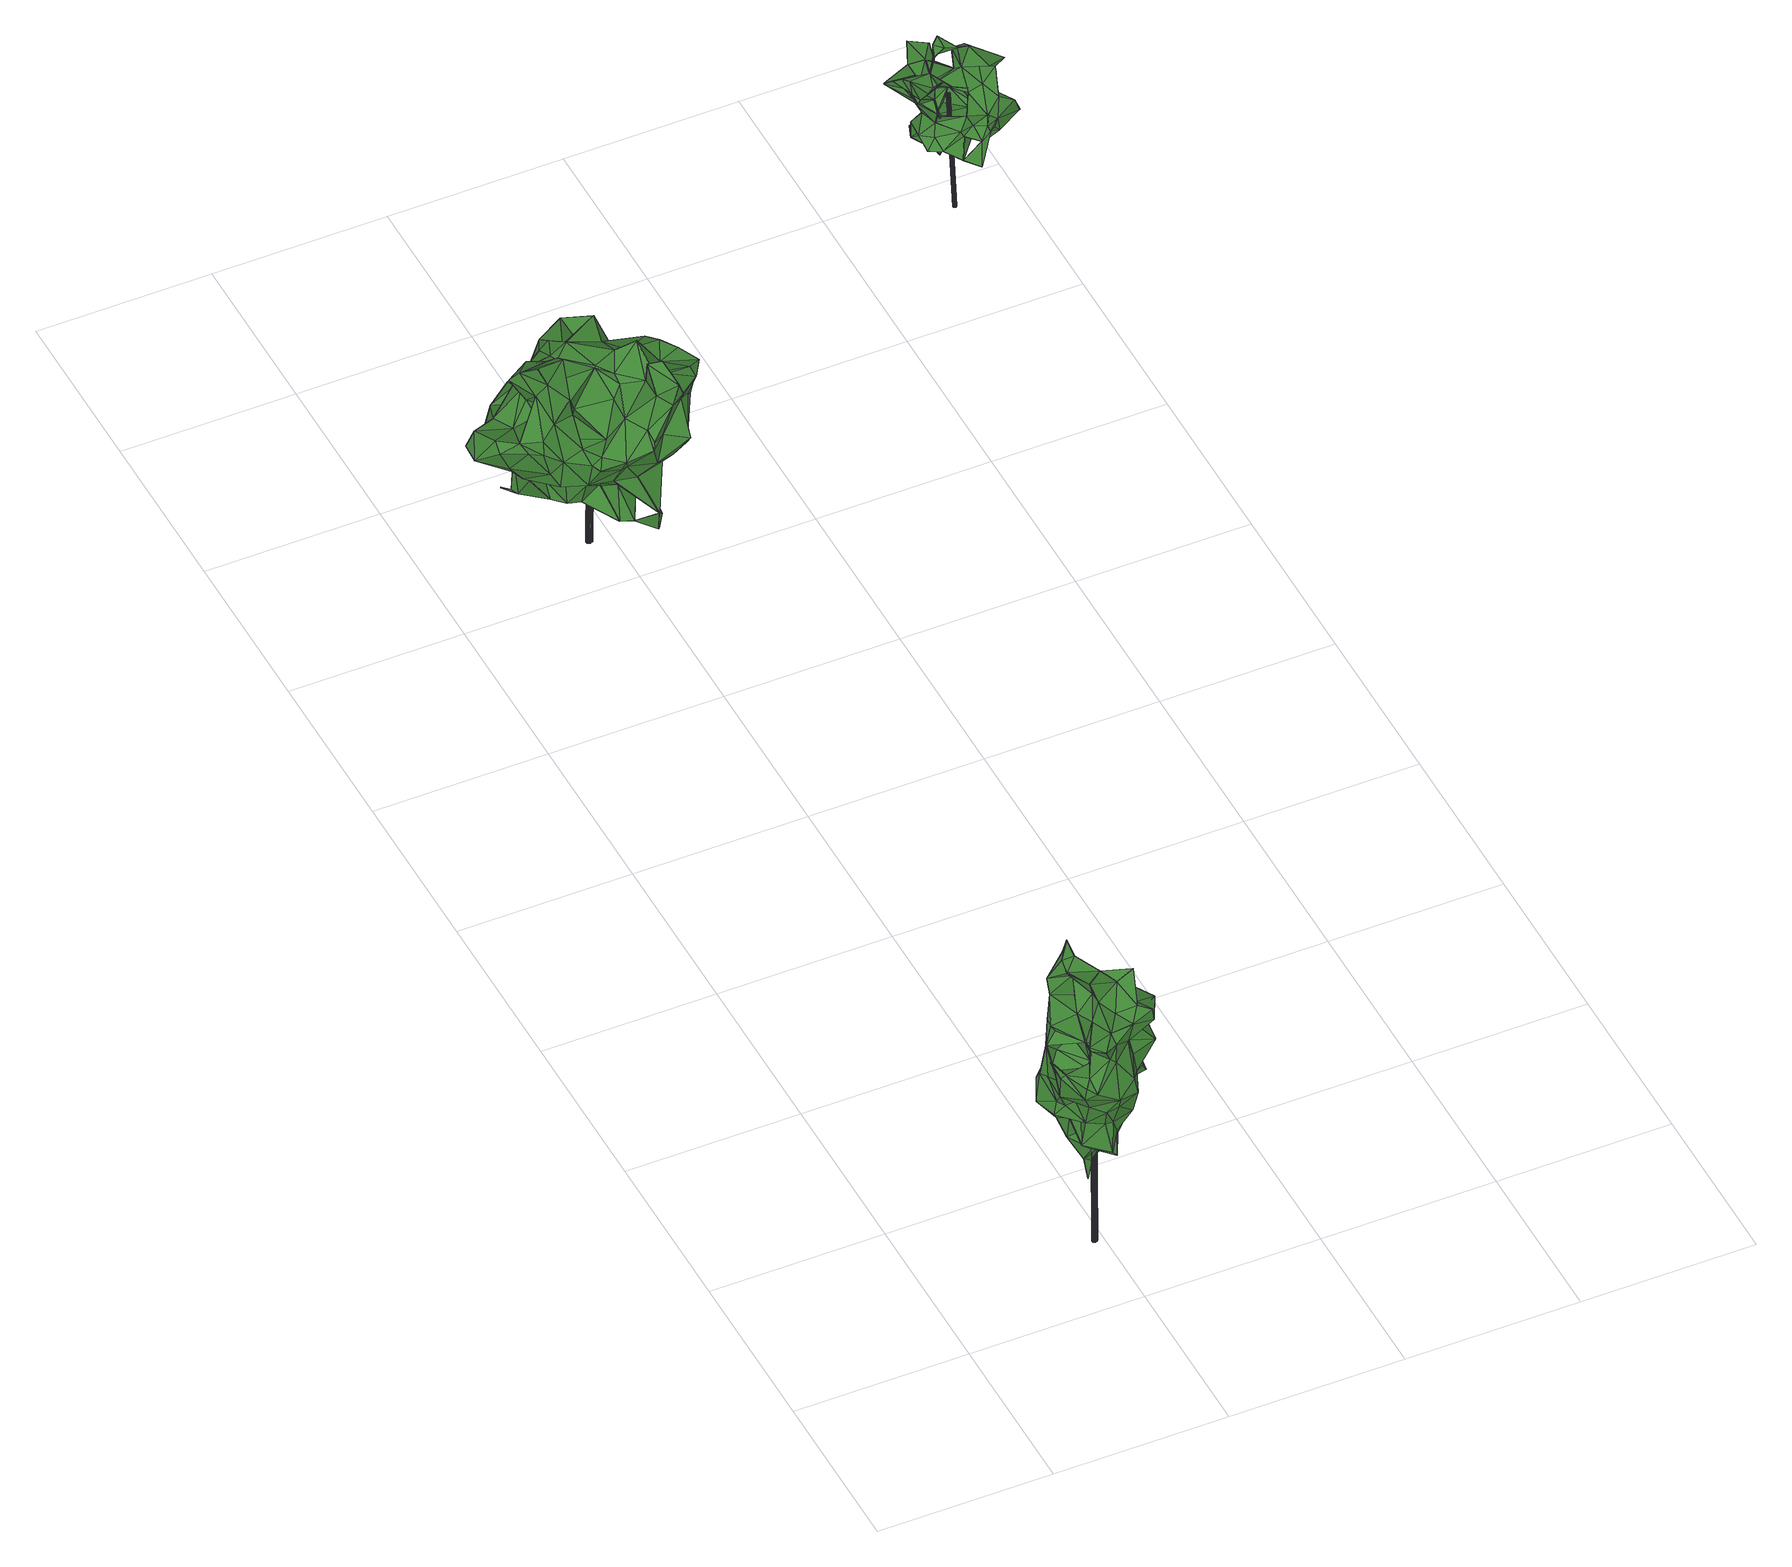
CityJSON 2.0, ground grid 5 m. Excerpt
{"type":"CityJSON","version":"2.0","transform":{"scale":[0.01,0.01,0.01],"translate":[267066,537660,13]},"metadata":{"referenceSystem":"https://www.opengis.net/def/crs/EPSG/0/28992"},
"CityObjects":{
"tree1":{"type":"SolitaryVegetationObject","attributes":{"gtid":445,"crown_width_m":3.25,"crown_median_z":19.69,"crown_r50_m":0.261,"crown_porosity":0.927,"trunk_H_m":6.62,"trunk_DBH_m":0.137,"trunk_radius_m":0.0686,"trunk_base_height_m":13.07,"original_gtid":"447"},"geometry":[{"type":"Solid","lod":"3","boundaries":[[[[0,1,2]],[[3,4,5]],[[6,5,4]],[[7,8,9]],[[10,11,12]],[[13,14,15]],[[16,17,18]],[[16,18,19]],[[20,21,22]],[[23,24,25]],[[26,27,28]],[[29,30,31]],[[32,33,34]],[[35,36,37]],[[27,38,5]],[[13,35,37]],[[39,40,17]],[[41,42,18]],[[43,44,45]],[[25,46,47]],[[48,49,12]],[[50,51,52]],[[50,52,53]],[[54,55,56]],[[57,24,23]],[[58,59,60]],[[61,62,63]],[[61,63,64]],[[65,66,67]],[[68,69,56]],[[70,65,71]],[[57,72,73]],[[71,74,70]],[[75,76,77]],[[25,78,3]],[[47,78,25]],[[79,80,81]],[[79,82,80]],[[83,24,73]],[[84,85,86]],[[87,21,20]],[[20,22,41]],[[88,89,17]],[[88,17,16]],[[45,64,63]],[[90,91,7]],[[0,92,93]],[[94,95,96]],[[97,98,99]],[[97,99,75]],[[100,101,102]],[[81,103,104]],[[7,105,90]],[[106,107,108]],[[109,82,110]],[[8,7,91]],[[111,6,112]],[[62,41,30]],[[62,30,29]],[[16,113,88]],[[114,113,16]],[[115,116,94]],[[39,117,31]],[[17,117,39]],[[118,119,3]],[[89,72,120]],[[121,26,122]],[[5,38,3]],[[115,94,123]],[[123,94,124]],[[66,2,125]],[[115,112,126]],[[115,126,116]],[[110,58,127]],[[71,128,74]],[[74,128,129]],[[114,83,113]],[[88,72,89]],[[22,21,130]],[[97,60,59]],[[97,59,131]],[[2,57,0]],[[60,110,127]],[[29,12,43]],[[81,132,133]],[[58,60,127]],[[108,107,105]],[[134,105,107]],[[98,135,84]],[[76,109,77]],[[4,78,136]],[[130,137,42]],[[130,42,22]],[[22,42,41]],[[138,139,140]],[[138,55,139]],[[138,141,55]],[[120,142,89]],[[25,3,119]],[[25,119,23]],[[25,24,83]],[[6,111,5]],[[111,102,5]],[[18,53,19]],[[24,57,73]],[[137,130,52]],[[23,92,57]],[[39,31,30]],[[35,13,15]],[[45,95,143]],[[82,79,144]],[[125,2,145]],[[111,146,135]],[[77,147,60]],[[109,147,77]],[[148,76,149]],[[150,122,131]],[[111,135,102]],[[39,30,41]],[[123,149,151]],[[35,15,105]],[[9,35,105]],[[108,105,15]],[[73,113,83]],[[69,68,152]],[[69,152,136]],[[153,154,104]],[[134,104,154]],[[134,154,153]],[[110,59,58]],[[155,102,28]],[[155,28,27]],[[84,135,146]],[[134,81,104]],[[145,1,156]],[[1,145,2]],[[89,117,17]],[[110,157,59]],[[7,9,105]],[[138,140,158]],[[138,158,159]],[[49,124,96]],[[49,96,44]],[[109,148,132]],[[48,133,160]],[[12,11,48]],[[111,115,146]],[[111,112,115]],[[148,149,160]],[[161,162,64]],[[47,136,78]],[[66,120,2]],[[76,148,109]],[[51,137,52]],[[57,92,0]],[[2,120,57]],[[72,57,120]],[[103,163,164]],[[126,6,152]],[[126,152,68]],[[165,166,71]],[[165,71,65]],[[59,157,131]],[[10,167,66]],[[31,167,10]],[[88,113,72]],[[37,38,27]],[[112,6,126]],[[86,85,123]],[[73,72,113]],[[41,18,40]],[[51,42,137]],[[133,103,81]],[[94,96,124]],[[28,101,98]],[[168,126,68]],[[169,32,34]],[[83,46,25]],[[144,157,82]],[[110,82,157]],[[145,153,32]],[[153,145,156]],[[64,143,161]],[[116,95,94]],[[161,143,68]],[[74,164,70]],[[170,107,106]],[[131,171,98]],[[98,26,28]],[[102,155,5]],[[27,5,155]],[[132,172,80]],[[86,123,151]],[[81,80,172]],[[173,26,121]],[[131,144,170]],[[124,149,123]],[[60,147,110]],[[67,66,125]],[[67,125,174]],[[75,151,76]],[[75,86,151]],[[3,38,118]],[[174,175,169]],[[86,75,176]],[[86,176,84]],[[173,27,26]],[[106,131,170]],[[106,150,131]],[[116,126,168]],[[143,116,168]],[[44,95,45]],[[55,83,114]],[[160,133,132]],[[160,132,148]],[[67,174,169]],[[67,169,34]],[[55,54,83]],[[4,3,78]],[[133,163,103]],[[54,56,69]],[[10,29,31]],[[144,79,107]],[[65,34,33]],[[160,149,124]],[[10,12,29]],[[16,19,114]],[[43,12,44]],[[141,56,55]],[[138,56,141]],[[68,138,159]],[[68,159,161]],[[139,177,140]],[[115,123,85]],[[124,49,160]],[[65,48,11]],[[131,157,144]],[[102,101,28]],[[140,177,87]],[[99,176,75]],[[65,164,48]],[[70,164,65]],[[125,175,174]],[[145,175,125]],[[55,114,139]],[[54,47,46]],[[133,164,163]],[[109,80,82]],[[132,80,109]],[[119,36,23]],[[118,36,119]],[[32,178,179]],[[168,68,143]],[[106,108,14]],[[121,106,14]],[[173,121,14]],[[121,150,106]],[[53,18,50]],[[18,42,50]],[[51,50,42]],[[131,98,97]],[[23,36,92]],[[9,92,36]],[[35,9,36]],[[60,97,77]],[[75,77,97]],[[138,68,56]],[[29,43,63]],[[166,128,71]],[[65,11,66]],[[10,66,11]],[[136,54,69]],[[120,66,142]],[[93,8,91]],[[99,84,176]],[[41,61,20]],[[64,20,61]],[[121,122,150]],[[139,114,19]],[[139,19,53]],[[54,46,83]],[[175,145,169]],[[89,31,117]],[[139,53,177]],[[52,177,53]],[[52,130,177]],[[136,47,54]],[[165,179,178]],[[143,95,116]],[[153,156,180]],[[8,93,9]],[[92,9,93]],[[91,180,156]],[[156,181,91]],[[13,182,14]],[[173,14,182]],[[134,107,79]],[[160,49,48]],[[132,81,172]],[[145,32,169]],[[12,49,44]],[[62,29,63]],[[143,64,183]],[[45,183,64]],[[143,183,45]],[[21,177,130]],[[87,177,21]],[[37,182,13]],[[37,173,182]],[[93,91,181]],[[1,181,156]],[[109,110,147]],[[104,103,166]],[[166,103,128]],[[104,166,178]],[[31,89,167]],[[103,129,128]],[[144,107,170]],[[146,115,85]],[[146,85,84]],[[184,134,153]],[[100,102,135]],[[134,180,90]],[[184,180,134]],[[151,149,76]],[[44,96,95]],[[98,171,26]],[[122,26,171]],[[99,98,84]],[[41,62,61]],[[184,153,180]],[[45,63,43]],[[37,27,173]],[[36,118,38]],[[36,38,37]],[[108,15,14]],[[166,165,178]],[[104,178,153]],[[32,153,178]],[[0,181,1]],[[93,181,0]],[[18,17,40]],[[103,164,129]],[[74,129,164]],[[134,90,105]],[[34,65,67]],[[48,164,133]],[[135,98,101]],[[90,180,91]],[[65,33,32]],[[136,152,4]],[[6,4,152]],[[142,167,89]],[[142,66,167]],[[134,79,81]],[[65,32,179]],[[65,179,165]],[[20,64,162]],[[41,40,39]],[[100,135,101]],[[122,171,131]],[[159,162,161]],[[158,162,159]],[[158,140,162]],[[87,162,140]],[[20,162,87]],[[185,186,187]],[[185,187,188]],[[188,187,189]],[[188,189,190]],[[187,186,191]],[[187,191,189]],[[189,191,192]],[[189,192,190]],[[191,186,193]],[[191,193,192]],[[192,193,194]],[[192,194,190]],[[193,186,195]],[[193,195,194]],[[194,195,196]],[[194,196,190]],[[195,186,197]],[[195,197,196]],[[196,197,198]],[[196,198,190]],[[197,186,199]],[[197,199,198]],[[198,199,200]],[[198,200,190]],[[199,186,201]],[[199,201,200]],[[200,201,202]],[[200,202,190]],[[201,186,203]],[[201,203,202]],[[202,203,204]],[[202,204,190]],[[203,186,205]],[[203,205,204]],[[204,205,206]],[[204,206,190]],[[205,186,207]],[[205,207,206]],[[206,207,208]],[[206,208,190]],[[207,186,209]],[[207,209,208]],[[208,209,210]],[[208,210,190]],[[209,186,211]],[[209,211,210]],[[210,211,212]],[[210,212,190]],[[211,186,213]],[[211,213,212]],[[212,213,214]],[[212,214,190]],[[213,186,215]],[[213,215,214]],[[214,215,216]],[[214,216,190]],[[215,186,217]],[[215,217,216]],[[216,217,218]],[[216,218,190]],[[217,186,219]],[[217,219,218]],[[218,219,220]],[[218,220,190]],[[219,186,221]],[[219,221,220]],[[220,221,222]],[[220,222,190]],[[221,186,223]],[[221,223,222]],[[222,223,224]],[[222,224,190]],[[223,186,225]],[[223,225,224]],[[224,225,226]],[[224,226,190]],[[225,186,227]],[[225,227,226]],[[226,227,228]],[[226,228,190]],[[227,186,229]],[[227,229,228]],[[228,229,230]],[[228,230,190]],[[229,186,231]],[[229,231,230]],[[230,231,232]],[[230,232,190]],[[231,186,233]],[[231,233,232]],[[232,233,234]],[[232,234,190]],[[233,186,185]],[[233,185,234]],[[234,185,188]],[[234,188,190]]]]}]},
"tree2":{"type":"SolitaryVegetationObject","attributes":{"gtid":516,"crown_width_m":5.63,"crown_median_z":17.43,"crown_r50_m":0.267,"crown_porosity":0.918,"trunk_H_m":4.04,"trunk_DBH_m":0.178,"trunk_radius_m":0.0889,"trunk_base_height_m":13.39,"original_gtid":"518"},"geometry":[{"type":"Solid","lod":"3","boundaries":[[[[235,236,237]],[[238,239,240]],[[241,242,243]],[[242,244,245]],[[246,247,248]],[[249,250,251]],[[252,253,254]],[[255,256,257]],[[258,255,259]],[[258,260,261]],[[262,256,263]],[[264,265,266]],[[244,242,267]],[[268,269,270]],[[255,261,271]],[[272,273,274]],[[275,274,273]],[[235,276,277]],[[278,279,280]],[[281,282,283]],[[257,259,255]],[[284,243,285]],[[286,287,288]],[[288,287,289]],[[275,290,274]],[[267,242,291]],[[291,242,241]],[[253,292,239]],[[293,294,295]],[[296,297,298]],[[299,298,297]],[[291,280,267]],[[300,301,302]],[[271,303,263]],[[304,282,305]],[[306,294,307]],[[308,309,310]],[[311,312,313]],[[314,315,243]],[[243,315,316]],[[317,318,319]],[[320,317,319]],[[321,322,323]],[[265,321,323]],[[324,281,283]],[[325,326,327]],[[328,283,282]],[[257,246,259]],[[277,236,235]],[[329,264,266]],[[330,331,332]],[[296,333,297]],[[334,333,296]],[[335,336,337]],[[338,339,340]],[[341,319,318]],[[342,289,286]],[[343,344,269]],[[345,346,347]],[[343,314,244]],[[345,348,349]],[[343,315,314]],[[350,330,351]],[[352,353,334]],[[255,258,261]],[[354,355,308]],[[350,355,354]],[[352,339,356]],[[337,357,358]],[[307,327,306]],[[359,327,326]],[[285,243,316]],[[312,328,360]],[[262,263,303]],[[247,361,362]],[[363,334,364]],[[363,364,365]],[[290,366,274]],[[367,331,368]],[[369,370,371]],[[372,373,374]],[[375,317,376]],[[306,327,359]],[[308,355,288]],[[377,378,379]],[[293,380,252]],[[314,243,245]],[[381,344,382]],[[286,289,287]],[[360,313,312]],[[383,240,384]],[[385,336,335]],[[386,336,385]],[[280,291,278]],[[387,235,312]],[[341,317,375]],[[388,277,389]],[[297,333,390]],[[237,312,235]],[[343,269,315]],[[377,391,370]],[[268,392,315]],[[292,240,239]],[[393,240,292]],[[314,245,244]],[[261,260,298]],[[296,298,260]],[[394,250,395]],[[299,297,390]],[[396,322,397]],[[397,322,321]],[[293,252,254]],[[237,328,312]],[[398,340,399]],[[382,344,400]],[[319,341,375]],[[319,375,369]],[[356,339,401]],[[353,333,334]],[[342,396,289]],[[357,337,402]],[[348,403,349]],[[319,404,405]],[[341,318,317]],[[406,407,408]],[[283,237,236]],[[409,410,387]],[[411,412,366]],[[384,240,393]],[[385,413,386]],[[243,242,245]],[[327,307,254]],[[414,298,299]],[[415,376,346]],[[238,240,383]],[[249,251,416]],[[417,418,419]],[[420,402,421]],[[347,346,376]],[[369,349,378]],[[241,278,291]],[[422,303,384]],[[359,423,300]],[[424,410,335]],[[317,425,376]],[[404,365,426]],[[404,426,405]],[[352,356,353]],[[334,363,427]],[[353,356,333]],[[333,356,401]],[[390,333,401]],[[387,312,409]],[[366,428,427]],[[334,427,428]],[[359,401,339]],[[288,309,308]],[[289,309,288]],[[383,384,303]],[[249,429,430]],[[385,430,429]],[[409,312,311]],[[431,382,432]],[[420,397,265]],[[316,315,392]],[[422,292,373]],[[422,393,292]],[[424,335,358]],[[335,337,358]],[[238,433,434]],[[307,294,254]],[[254,294,293]],[[254,325,327]],[[253,325,254]],[[406,408,362]],[[248,320,246]],[[405,320,319]],[[296,364,334]],[[435,364,296]],[[244,267,436]],[[269,344,381]],[[366,412,272]],[[437,337,336]],[[292,374,373]],[[378,377,370]],[[378,370,369]],[[248,362,425]],[[247,362,248]],[[368,438,295]],[[268,315,269]],[[360,328,282]],[[268,439,392]],[[366,290,399]],[[290,440,399]],[[284,241,243]],[[344,343,400]],[[441,400,343]],[[323,351,330]],[[237,283,328]],[[244,441,343]],[[267,279,442]],[[324,442,279]],[[443,402,444]],[[238,434,326]],[[390,445,299]],[[443,446,421]],[[447,434,433]],[[405,448,320]],[[269,381,270]],[[397,420,418]],[[449,417,419]],[[256,255,263]],[[255,271,263]],[[251,250,394]],[[417,355,350]],[[417,396,418]],[[295,380,293]],[[446,419,418]],[[265,264,424]],[[265,424,357]],[[441,432,400]],[[450,451,347]],[[413,429,416]],[[249,430,409]],[[249,409,311]],[[373,372,452]],[[385,429,413]],[[249,416,429]],[[360,282,304]],[[377,379,453]],[[369,415,349]],[[375,415,369]],[[253,239,325]],[[330,332,323]],[[345,349,346]],[[454,235,387]],[[329,235,454]],[[424,358,357]],[[320,248,425]],[[320,425,317]],[[305,455,278]],[[282,455,305]],[[456,310,374]],[[372,374,310]],[[272,457,275]],[[453,275,457]],[[453,457,377]],[[325,239,326]],[[374,252,380]],[[278,281,279]],[[367,382,431]],[[407,451,408]],[[339,352,340]],[[385,335,430]],[[449,452,310]],[[310,417,449]],[[437,451,407]],[[381,382,306]],[[326,434,359]],[[367,294,382]],[[368,294,367]],[[295,294,368]],[[382,294,306]],[[275,285,458]],[[275,458,290]],[[290,458,440]],[[392,440,458]],[[386,394,336]],[[395,336,394]],[[369,371,319]],[[404,319,371]],[[446,362,459]],[[399,340,352]],[[285,278,284]],[[284,278,241]],[[309,289,396]],[[422,384,393]],[[402,443,421]],[[437,336,395]],[[399,352,428]],[[411,363,365]],[[418,421,446]],[[420,421,418]],[[270,381,338]],[[446,406,362]],[[443,406,446]],[[302,299,445]],[[260,365,364]],[[435,260,364]],[[366,272,274]],[[272,412,457]],[[412,377,457]],[[392,439,440]],[[443,444,406]],[[320,460,246]],[[448,460,320]],[[246,460,461]],[[301,423,238]],[[286,322,342]],[[396,342,322]],[[298,271,261]],[[347,451,345]],[[349,415,346]],[[381,306,462]],[[402,337,437]],[[463,371,370]],[[398,440,464]],[[260,426,365]],[[459,361,262]],[[256,262,361]],[[448,465,461]],[[362,361,459]],[[275,273,272]],[[303,422,262]],[[466,262,422]],[[466,422,459]],[[466,459,262]],[[415,375,376]],[[310,355,417]],[[281,278,455]],[[281,455,282]],[[252,374,292]],[[252,292,253]],[[425,347,376]],[[437,403,348]],[[437,395,403]],[[413,394,386]],[[416,394,413]],[[251,394,416]],[[275,453,467]],[[266,323,332]],[[266,332,329]],[[368,350,438]],[[438,350,354]],[[436,267,442]],[[388,389,331]],[[332,331,389]],[[432,382,400]],[[304,313,360]],[[392,458,316]],[[285,316,458]],[[354,308,456]],[[446,459,468]],[[446,468,419]],[[308,310,456]],[[338,340,270]],[[371,463,404]],[[354,380,438]],[[285,467,278]],[[305,278,467]],[[275,467,285]],[[456,380,354]],[[412,411,391]],[[412,391,377]],[[407,406,444]],[[235,329,276]],[[407,444,402]],[[407,402,437]],[[335,410,430]],[[430,410,409]],[[264,410,424]],[[469,403,395]],[[359,462,306]],[[349,403,469]],[[453,470,305]],[[305,467,453]],[[304,305,470]],[[471,470,379]],[[453,379,470]],[[448,461,460]],[[374,380,456]],[[304,470,313]],[[471,313,470]],[[329,472,264]],[[454,387,472]],[[454,472,329]],[[410,264,472]],[[410,472,387]],[[277,324,236]],[[388,324,277]],[[283,236,324]],[[378,469,379]],[[267,280,279]],[[388,442,324]],[[408,451,450]],[[238,326,239]],[[432,436,431]],[[423,359,434]],[[345,451,348]],[[437,348,451]],[[334,428,352]],[[399,428,366]],[[449,373,452]],[[452,372,310]],[[440,439,464]],[[271,414,301]],[[373,468,422]],[[459,422,468]],[[438,380,295]],[[418,396,397]],[[414,271,298]],[[435,296,260]],[[311,250,249]],[[395,250,471]],[[471,250,313]],[[311,313,250]],[[362,408,425]],[[425,408,347]],[[347,408,450]],[[463,370,391]],[[411,365,391]],[[270,340,464]],[[464,340,398]],[[309,355,310]],[[350,368,331]],[[367,431,331]],[[388,331,431]],[[350,331,330]],[[324,279,281]],[[423,433,238]],[[300,423,301]],[[398,399,440]],[[426,448,405]],[[417,350,351]],[[338,462,339]],[[381,462,338]],[[359,339,462]],[[288,355,286]],[[404,463,365]],[[391,365,463]],[[277,276,329]],[[420,357,402]],[[420,265,357]],[[366,427,411]],[[411,427,363]],[[359,445,401]],[[401,445,390]],[[383,303,301]],[[271,301,303]],[[266,265,323]],[[265,397,321]],[[396,355,309]],[[286,355,396]],[[329,389,277]],[[332,389,329]],[[373,449,468]],[[302,445,359]],[[419,468,449]],[[301,238,383]],[[301,414,302]],[[302,414,299]],[[447,433,473]],[[302,359,300]],[[396,417,351]],[[396,351,286]],[[322,351,323]],[[322,286,351]],[[270,439,268]],[[270,464,439]],[[244,436,441]],[[432,441,436]],[[436,442,431]],[[431,442,388]],[[256,361,474]],[[256,474,257]],[[257,474,246]],[[247,246,474]],[[361,247,474]],[[349,469,378]],[[379,469,471]],[[395,471,469]],[[246,465,259]],[[461,465,246]],[[259,465,258]],[[258,465,260]],[[426,465,448]],[[260,465,426]],[[423,473,433]],[[423,434,473]],[[434,447,473]],[[475,476,477]],[[475,477,478]],[[478,477,479]],[[478,479,480]],[[477,476,481]],[[477,481,479]],[[479,481,482]],[[479,482,480]],[[481,476,483]],[[481,483,482]],[[482,483,484]],[[482,484,480]],[[483,476,485]],[[483,485,484]],[[484,485,486]],[[484,486,480]],[[485,476,487]],[[485,487,486]],[[486,487,488]],[[486,488,480]],[[487,476,489]],[[487,489,488]],[[488,489,490]],[[488,490,480]],[[489,476,491]],[[489,491,490]],[[490,491,492]],[[490,492,480]],[[491,476,493]],[[491,493,492]],[[492,493,494]],[[492,494,480]],[[493,476,495]],[[493,495,494]],[[494,495,496]],[[494,496,480]],[[495,476,497]],[[495,497,496]],[[496,497,498]],[[496,498,480]],[[497,476,499]],[[497,499,498]],[[498,499,500]],[[498,500,480]],[[499,476,501]],[[499,501,500]],[[500,501,502]],[[500,502,480]],[[501,476,503]],[[501,503,502]],[[502,503,504]],[[502,504,480]],[[503,476,505]],[[503,505,504]],[[504,505,506]],[[504,506,480]],[[505,476,507]],[[505,507,506]],[[506,507,508]],[[506,508,480]],[[507,476,509]],[[507,509,508]],[[508,509,510]],[[508,510,480]],[[509,476,511]],[[509,511,510]],[[510,511,512]],[[510,512,480]],[[511,476,513]],[[511,513,512]],[[512,513,514]],[[512,514,480]],[[513,476,515]],[[513,515,514]],[[514,515,516]],[[514,516,480]],[[515,476,517]],[[515,517,516]],[[516,517,518]],[[516,518,480]],[[517,476,519]],[[517,519,518]],[[518,519,520]],[[518,520,480]],[[519,476,521]],[[519,521,520]],[[520,521,522]],[[520,522,480]],[[521,476,523]],[[521,523,522]],[[522,523,524]],[[522,524,480]],[[523,476,475]],[[523,475,524]],[[524,475,478]],[[524,478,480]]]]}]},
"tree3":{"type":"SolitaryVegetationObject","attributes":{"gtid":580,"crown_width_m":3.17,"crown_median_z":17.21,"crown_r50_m":0.219,"crown_porosity":0.93,"trunk_H_m":4.04,"trunk_DBH_m":0.0946,"trunk_radius_m":0.0473,"trunk_base_height_m":13.17,"original_gtid":"582"},"geometry":[{"type":"Solid","lod":"3","boundaries":[[[[525,526,527]],[[528,529,530]],[[531,532,533]],[[534,531,533]],[[535,536,527]],[[537,538,539]],[[540,541,542]],[[543,544,545]],[[546,534,533]],[[547,548,549]],[[550,538,551]],[[552,553,554]],[[555,556,557]],[[558,559,560]],[[561,562,563]],[[564,565,566]],[[543,545,567]],[[568,569,570]],[[542,541,571]],[[568,530,529]],[[572,573,574]],[[575,576,577]],[[578,579,580]],[[581,582,583]],[[584,585,586]],[[587,588,589]],[[590,527,591]],[[592,593,594]],[[589,595,587]],[[525,596,597]],[[551,538,598]],[[599,579,600]],[[546,579,599]],[[570,601,568]],[[602,603,604]],[[605,565,564]],[[530,606,528]],[[538,550,539]],[[607,590,587]],[[608,577,558]],[[609,610,611]],[[609,611,612]],[[613,614,572]],[[554,587,615]],[[567,545,616]],[[617,567,561]],[[537,618,619]],[[568,529,569]],[[535,620,536]],[[621,536,620]],[[536,591,527]],[[622,562,623]],[[624,625,626]],[[590,591,610]],[[590,610,609]],[[627,628,629]],[[630,631,594]],[[632,547,549]],[[633,626,634]],[[635,636,637]],[[638,639,640]],[[561,641,642]],[[643,579,644]],[[572,645,613]],[[646,647,648]],[[558,649,608]],[[650,640,639]],[[618,651,619]],[[545,652,653]],[[536,654,596]],[[536,596,525]],[[655,614,613]],[[656,593,629]],[[613,645,657]],[[612,589,609]],[[539,658,532]],[[550,658,539]],[[630,594,574]],[[636,659,660]],[[661,540,662]],[[663,664,665]],[[528,588,529]],[[666,612,611]],[[558,526,667]],[[657,529,668]],[[669,601,570]],[[665,670,671]],[[653,652,552]],[[617,561,642]],[[616,561,567]],[[579,629,644]],[[646,672,647]],[[673,674,675]],[[542,599,662]],[[538,676,677]],[[618,537,539]],[[630,645,631]],[[628,541,661]],[[628,661,629]],[[554,677,678]],[[679,535,527]],[[680,549,543]],[[669,681,584]],[[611,610,666]],[[618,682,627]],[[540,661,541]],[[549,648,632]],[[683,648,549]],[[684,620,535]],[[574,685,686]],[[687,623,688]],[[608,689,690]],[[647,672,674]],[[654,616,545]],[[622,550,563]],[[684,691,692]],[[693,694,650]],[[677,695,598]],[[696,697,681]],[[632,672,646]],[[541,628,571]],[[638,586,639]],[[607,625,624]],[[698,699,700]],[[635,699,698]],[[634,623,687]],[[529,657,569]],[[542,662,540]],[[558,700,649]],[[550,551,563]],[[701,566,702]],[[686,592,645]],[[655,570,614]],[[681,703,544]],[[704,598,705]],[[704,705,666]],[[546,533,623]],[[554,553,626]],[[706,665,664]],[[703,681,669]],[[707,551,704]],[[567,680,543]],[[666,610,704]],[[652,544,703]],[[708,605,564]],[[574,594,656]],[[662,599,600]],[[538,677,598]],[[642,675,617]],[[527,576,679]],[[709,563,551]],[[602,710,679]],[[604,710,602]],[[559,711,560]],[[559,698,711]],[[594,593,656]],[[679,576,602]],[[548,543,549]],[[561,633,562]],[[563,562,622]],[[712,547,713]],[[712,713,637]],[[574,573,630]],[[617,675,674]],[[587,714,588]],[[715,665,528]],[[528,552,588]],[[528,665,552]],[[647,674,673]],[[716,717,718]],[[650,559,558]],[[719,596,654]],[[588,657,668]],[[720,636,698]],[[635,698,636]],[[677,554,625]],[[677,625,607]],[[599,534,546]],[[542,534,599]],[[721,699,635]],[[590,615,587]],[[679,710,535]],[[631,592,594]],[[700,560,698]],[[601,669,530]],[[583,582,566]],[[568,601,530]],[[537,619,677]],[[554,626,625]],[[709,607,641]],[[709,707,607]],[[525,527,590]],[[717,649,722]],[[586,715,528]],[[638,715,586]],[[694,723,724]],[[659,723,693]],[[694,693,723]],[[616,633,561]],[[621,582,581]],[[725,726,727]],[[691,604,603]],[[663,665,728]],[[693,585,584]],[[684,605,708]],[[633,729,562]],[[658,623,532]],[[712,681,730]],[[681,544,730]],[[525,731,536]],[[555,557,732]],[[526,663,667]],[[617,674,567]],[[680,567,674]],[[712,637,660]],[[712,660,696]],[[672,680,674]],[[590,552,615]],[[637,721,635]],[[733,672,648]],[[671,734,719]],[[636,660,637]],[[551,598,704]],[[578,652,613]],[[735,736,700]],[[737,675,642]],[[675,737,673]],[[708,564,738]],[[582,738,564]],[[573,569,645]],[[573,645,630]],[[702,689,717]],[[578,553,652]],[[634,553,578]],[[590,609,589]],[[652,553,552]],[[588,668,529]],[[634,546,623]],[[595,705,587]],[[583,739,740]],[[741,698,559]],[[741,559,720]],[[741,720,698]],[[565,605,692]],[[565,692,726]],[[692,727,726]],[[633,687,729]],[[742,669,655]],[[742,703,669]],[[627,571,628]],[[570,655,669]],[[565,725,689]],[[565,726,725]],[[566,565,689]],[[689,702,566]],[[689,725,690]],[[727,692,725]],[[552,554,615]],[[544,548,730]],[[712,730,548]],[[547,712,548]],[[681,712,696]],[[707,591,607]],[[665,671,552]],[[551,707,709]],[[709,641,563]],[[550,743,658]],[[737,642,581]],[[642,621,581]],[[686,593,592]],[[588,552,589]],[[552,590,589]],[[650,585,693]],[[717,716,702]],[[740,581,583]],[[581,740,737]],[[575,602,576]],[[671,653,552]],[[649,717,608]],[[642,641,621]],[[701,744,739]],[[621,641,536]],[[561,563,641]],[[608,717,689]],[[591,707,610]],[[627,651,618]],[[586,585,639]],[[631,645,592]],[[641,654,536]],[[607,731,590]],[[591,731,607]],[[627,534,571]],[[542,571,534]],[[600,643,732]],[[666,595,612]],[[710,604,691]],[[569,657,645]],[[687,633,634]],[[701,702,716]],[[530,669,584]],[[652,545,544]],[[742,745,703]],[[713,683,721]],[[721,683,733]],[[722,718,717]],[[692,605,684]],[[575,603,602]],[[579,686,685]],[[721,637,713]],[[590,731,525]],[[532,627,682]],[[643,644,556]],[[644,600,732]],[[600,661,662]],[[532,534,627]],[[732,643,555]],[[536,731,591]],[[566,582,564]],[[556,644,732]],[[643,556,555]],[[735,699,721]],[[732,557,556]],[[528,606,584]],[[528,584,586]],[[671,719,545]],[[654,545,719]],[[703,745,652]],[[620,708,621]],[[700,736,722]],[[584,606,530]],[[683,646,648]],[[544,543,548]],[[624,633,616]],[[687,688,729]],[[562,729,688]],[[613,745,742]],[[655,613,742]],[[531,534,532]],[[612,595,589]],[[579,685,629]],[[681,697,584]],[[697,693,584]],[[688,623,562]],[[684,708,620]],[[677,619,678]],[[659,636,720]],[[659,693,697]],[[659,697,696]],[[624,616,654]],[[624,626,633]],[[547,683,713]],[[632,683,547]],[[646,683,632]],[[596,746,597]],[[525,597,746]],[[715,638,728]],[[634,626,553]],[[607,695,677]],[[587,695,607]],[[588,714,657]],[[629,661,600]],[[644,629,600]],[[640,667,663]],[[640,663,638]],[[658,743,622]],[[663,728,638]],[[744,718,722]],[[716,718,744]],[[719,746,596]],[[580,546,634]],[[580,634,578]],[[710,691,535]],[[527,526,577]],[[539,682,618]],[[532,682,539]],[[673,737,735]],[[526,525,664]],[[641,624,654]],[[607,624,641]],[[696,660,659]],[[737,744,736]],[[671,545,653]],[[698,560,711]],[[740,739,744]],[[735,700,699]],[[744,737,740]],[[526,664,663]],[[739,583,566]],[[566,701,739]],[[737,736,735]],[[700,722,649]],[[707,747,610]],[[704,610,747]],[[704,747,707]],[[595,666,705]],[[559,650,694]],[[535,691,684]],[[527,577,576]],[[558,577,526]],[[640,650,667]],[[667,650,558]],[[671,670,706]],[[665,706,670]],[[650,639,585]],[[680,672,733]],[[643,600,579]],[[686,579,651]],[[578,651,579]],[[686,651,593]],[[554,651,578]],[[678,651,554]],[[686,645,572]],[[574,686,572]],[[701,716,744]],[[744,722,736]],[[700,558,560]],[[706,734,671]],[[537,677,676]],[[537,676,538]],[[657,714,613]],[[622,743,550]],[[629,651,627]],[[593,651,629]],[[715,728,665]],[[678,619,651]],[[652,745,613]],[[608,575,577]],[[608,690,575]],[[692,603,725]],[[692,691,603]],[[690,725,603]],[[672,632,648]],[[720,724,659]],[[580,579,546]],[[578,714,554]],[[578,613,714]],[[622,623,658]],[[554,714,587]],[[746,719,734]],[[559,724,720]],[[664,734,706]],[[664,525,734]],[[746,734,525]],[[572,614,573]],[[569,614,570]],[[708,738,621]],[[582,621,738]],[[623,533,532]],[[573,614,569]],[[598,695,705]],[[587,705,695]],[[575,690,603]],[[748,735,721]],[[659,724,723]],[[683,549,733]],[[680,733,549]],[[559,694,724]],[[735,648,673]],[[647,673,648]],[[748,648,735]],[[748,721,648]],[[721,733,648]],[[574,656,685]],[[629,685,656]],[[749,750,751]],[[749,751,752]],[[752,751,753]],[[752,753,754]],[[751,750,755]],[[751,755,753]],[[753,755,756]],[[753,756,754]],[[755,750,757]],[[755,757,756]],[[756,757,758]],[[756,758,754]],[[757,750,759]],[[757,759,758]],[[758,759,760]],[[758,760,754]],[[759,750,761]],[[759,761,760]],[[760,761,762]],[[760,762,754]],[[761,750,763]],[[761,763,762]],[[762,763,764]],[[762,764,754]],[[763,750,765]],[[763,765,764]],[[764,765,766]],[[764,766,754]],[[765,750,767]],[[765,767,766]],[[766,767,768]],[[766,768,754]],[[767,750,769]],[[767,769,768]],[[768,769,770]],[[768,770,754]],[[769,750,771]],[[769,771,770]],[[770,771,772]],[[770,772,754]],[[771,750,773]],[[771,773,772]],[[772,773,774]],[[772,774,754]],[[773,750,775]],[[773,775,774]],[[774,775,776]],[[774,776,754]],[[775,750,777]],[[775,777,776]],[[776,777,778]],[[776,778,754]],[[777,750,779]],[[777,779,778]],[[778,779,780]],[[778,780,754]],[[779,750,781]],[[779,781,780]],[[780,781,782]],[[780,782,754]],[[781,750,783]],[[781,783,782]],[[782,783,784]],[[782,784,754]],[[783,750,785]],[[783,785,784]],[[784,785,786]],[[784,786,754]],[[785,750,787]],[[785,787,786]],[[786,787,788]],[[786,788,754]],[[787,750,789]],[[787,789,788]],[[788,789,790]],[[788,790,754]],[[789,750,791]],[[789,791,790]],[[790,791,792]],[[790,792,754]],[[791,750,793]],[[791,793,792]],[[792,793,794]],[[792,794,754]],[[793,750,795]],[[793,795,794]],[[794,795,796]],[[794,796,754]],[[795,750,797]],[[795,797,796]],[[796,797,798]],[[796,798,754]],[[797,750,749]],[[797,749,798]],[[798,749,752]],[[798,752,754]]]]}]}
},
"vertices":[
[409,90,676],[385,102,696],[382,108,652],[635,216,676],[600,260,609],[630,278,713],[602,318,630],[435,90,811],[435,89,810],[477,117,801],[370,252,532],[370,305,576],[364,339,560],[609,179,821],[573,196,836],[543,158,815],[469,125,420],[407,179,425],[451,211,367],[482,125,405],[484,326,364],[492,303,338],[461,293,324],[524,110,669],[534,110,617],[559,171,631],[588,284,832],[658,270,771],[572,299,816],[349,329,477],[392,300,427],[360,246,494],[366,187,682],[356,196,667],[351,226,692],[543,157,814],[526,151,767],[613,180,784],[572,215,760],[414,268,446],[463,244,412],[420,297,350],[449,255,296],[367,366,522],[419,397,570],[409,390,505],[555,197,617],[603,227,588],[381,340,650],[404,369,602],[450,254,296],[450,232,247],[473,258,281],[468,208,365],[548,223,557],[530,178,473],[529,248,522],[474,91,630],[476,414,921],[483,382,889],[480,422,913],[453,328,428],[393,301,428],[403,343,470],[471,390,427],[367,243,616],[361,212,586],[349,227,691],[559,314,523],[592,251,537],[380,311,585],[460,266,604],[448,117,575],[479,104,595],[418,353,610],[509,455,813],[452,441,801],[484,456,839],[603,230,601],[492,295,826],[467,358,846],[450,296,770],[443,345,875],[531,135,537],[566,415,767],[547,405,723],[528,439,786],[520,302,355],[455,140,513],[413,169,509],[413,145,794],[413,136,789],[475,116,742],[457,115,760],[508,432,627],[454,399,575],[453,399,577],[484,383,887],[536,337,828],[507,351,810],[501,360,741],[534,306,805],[562,294,725],[461,271,688],[462,269,689],[475,147,818],[555,280,854],[486,243,842],[518,212,815],[413,402,821],[444,377,892],[589,351,680],[569,343,638],[477,140,511],[496,158,459],[562,393,666],[528,416,587],[428,227,478],[552,202,717],[550,172,692],[406,135,596],[599,274,887],[598,275,888],[518,409,725],[452,417,687],[354,194,667],[550,344,601],[475,414,920],[472,267,622],[460,354,641],[474,259,280],[523,313,877],[416,389,775],[398,347,707],[464,236,788],[571,383,737],[620,242,552],[450,234,246],[572,263,433],[527,216,389],[538,284,405],[490,218,471],[396,194,571],[511,378,510],[467,261,897],[364,185,683],[572,385,737],[461,385,859],[417,391,774],[456,421,746],[598,274,889],[496,442,783],[582,289,577],[453,174,716],[485,203,721],[571,275,788],[402,123,709],[445,346,876],[524,315,454],[536,340,476],[403,377,701],[532,369,477],[500,335,422],[411,346,685],[383,339,650],[448,177,605],[479,238,626],[380,222,540],[548,343,600],[337,217,713],[469,260,897],[557,282,853],[474,365,770],[583,225,821],[335,217,713],[336,216,713],[528,437,788],[510,240,356],[453,167,693],[403,166,619],[413,145,792],[402,121,709],[610,181,821],[445,336,490],[454,147,782],[482,245,7],[475,245,7],[482,247,7],[490,269,669],[490,270,669],[483,268,669],[481,249,7],[489,272,669],[480,250,7],[488,273,669],[478,251,7],[487,274,669],[477,252,7],[485,275,669],[475,252,7],[483,275,669],[473,252,7],[481,275,669],[471,251,7],[480,274,669],[470,250,7],[478,273,669],[469,248,7],[477,272,669],[468,247,7],[477,270,669],[468,245,7],[476,268,670],[468,243,7],[477,266,670],[469,241,7],[478,265,670],[470,240,7],[479,263,670],[472,239,7],[480,262,670],[473,238,7],[482,262,670],[475,238,7],[484,262,670],[477,239,7],[485,262,670],[479,239,7],[487,263,670],[480,240,7],[488,264,670],[481,242,7],[489,265,669],[482,243,7],[490,267,669],
[690,3097,492],[699,3154,480],[711,3126,507],[255,3211,217],[318,3150,225],[317,3148,226],[720,3354,423],[705,3338,402],[676,3405,397],[678,3313,376],[676,3343,379],[181,3048,560],[230,3007,535],[230,3009,580],[592,3026,660],[574,3069,636],[558,3005,726],[423,3148,206],[409,3178,179],[442,3202,172],[98,3142,455],[172,3089,442],[136,3072,521],[117,3184,517],[136,3100,546],[185,3213,509],[102,3203,454],[218,3105,375],[192,3118,401],[618,2945,492],[527,2950,437],[589,2988,409],[702,3280,402],[490,3430,360],[497,3401,339],[463,3394,331],[186,3175,401],[437,3326,572],[504,3355,513],[486,3442,548],[549,3376,586],[595,3083,469],[654,3119,442],[608,3310,465],[636,3266,420],[720,3299,443],[631,3198,496],[652,3229,562],[699,3155,481],[596,3343,455],[591,3374,472],[527,2923,282],[522,2930,225],[512,2957,223],[520,2929,225],[502,3455,502],[724,3329,434],[349,3117,226],[454,3142,223],[489,3216,233],[476,3129,256],[226,3315,452],[237,3316,393],[152,3229,412],[238,3304,369],[302,3209,277],[243,3215,343],[288,3267,339],[234,3126,351],[659,3214,594],[636,3256,581],[450,3264,250],[445,3234,198],[479,2985,224],[477,2983,225],[443,2999,224],[669,3053,631],[715,3097,601],[629,3148,586],[638,3354,365],[604,3379,372],[613,3403,409],[270,3067,716],[251,3085,762],[227,3143,712],[250,3097,659],[477,2967,394],[515,2912,299],[568,3010,374],[632,3204,403],[388,3226,224],[348,3241,251],[419,3238,217],[707,3138,541],[630,2991,435],[552,3049,340],[585,3161,363],[576,3040,363],[267,3331,391],[294,3357,472],[571,2949,621],[534,2971,651],[501,2954,558],[393,3310,353],[354,3334,342],[378,3380,425],[252,3086,763],[514,2910,298],[600,3336,341],[553,3307,311],[364,3107,560],[341,3078,620],[336,3057,593],[469,3090,567],[442,3146,639],[524,3071,312],[520,3032,350],[362,3385,417],[307,3356,419],[495,3089,298],[478,2984,226],[326,3343,369],[496,2907,528],[506,2923,538],[335,3286,282],[691,3169,592],[254,3017,450],[279,2990,505],[327,3299,550],[285,3291,519],[277,3260,579],[411,3412,528],[568,3203,312],[530,3167,311],[338,3149,714],[368,3214,640],[318,3169,695],[426,3086,288],[377,3059,326],[380,3095,237],[336,3116,736],[325,3050,656],[414,3257,649],[446,3152,642],[512,3177,648],[438,3119,239],[470,3333,306],[547,3248,282],[257,3147,317],[258,3145,318],[586,2946,689],[525,3008,735],[662,3052,543],[624,3173,371],[592,3106,422],[264,3324,380],[362,3243,633],[549,3378,427],[309,3163,282],[526,3010,735],[548,3064,622],[513,2912,298],[477,2965,395],[422,3344,440],[408,3397,486],[574,3290,312],[311,3330,365],[420,2910,513],[492,3102,601],[280,3216,668],[209,3171,669],[339,2945,506],[374,2962,507],[339,3004,514],[671,3022,621],[627,3021,563],[363,3310,594],[393,3318,610],[562,2997,739],[231,3225,355],[335,3136,647],[563,2999,739],[448,3023,331],[407,2960,413],[387,3001,379],[437,2942,468],[418,2932,474],[334,3097,359],[245,3232,220],[549,2962,518],[274,3037,600],[253,3193,597],[364,3373,485],[363,3375,484],[587,2948,689],[603,2957,645],[601,3218,325],[602,3231,325],[224,3251,217],[247,3234,218],[268,3273,478],[645,3264,364],[460,3002,576],[500,3106,283],[489,3428,361],[483,3367,474],[601,3278,333],[646,3234,384],[349,2917,505],[349,2918,506],[288,3296,349],[339,2970,416],[225,3253,218],[255,3163,588],[404,3029,339],[338,3035,525],[414,3021,505],[410,3048,334],[520,3268,598],[639,3050,534],[589,3240,535],[445,3001,223],[440,3313,587],[559,3398,466],[278,3006,406],[270,3095,624],[267,3132,552],[365,3304,312],[302,3213,655],[485,3384,353],[214,3155,512],[329,3093,408],[563,3286,536],[357,3023,373],[491,3132,613],[554,3184,628],[565,3155,679],[625,2977,482],[225,3252,219],[201,3035,527],[434,3145,39],[425,3145,39],[434,3148,39],[445,3160,443],[444,3162,443],[436,3160,443],[433,3150,39],[443,3165,442],[431,3152,39],[442,3166,442],[429,3153,39],[440,3168,442],[427,3154,39],[438,3169,442],[425,3154,39],[436,3169,443],[422,3153,39],[433,3168,443],[420,3153,39],[431,3167,443],[418,3151,39],[429,3166,443],[417,3149,39],[428,3164,443],[416,3147,39],[427,3162,443],[416,3145,39],[427,3160,443],[417,3142,39],[428,3157,443],[417,3140,39],[428,3155,443],[419,3139,39],[430,3153,443],[421,3137,39],[432,3152,443],[423,3136,39],[434,3151,443],[425,3136,39],[436,3151,443],[428,3137,39],[439,3151,443],[430,3138,39],[441,3152,443],[432,3139,39],[443,3154,443],[433,3141,39],[444,3156,443],[434,3143,39],[445,3158,443],
[1833,3951,388],[1874,3962,376],[1801,3986,366],[1868,3876,472],[1869,3930,542],[1918,3850,510],[1682,3815,500],[1679,3845,513],[1684,3815,499],[1689,3818,511],[1781,4015,319],[1775,3940,356],[1652,3900,523],[1640,3929,497],[1651,3899,523],[1729,3762,604],[1727,3763,604],[1689,3767,573],[1821,3777,403],[1867,3787,413],[1831,3836,381],[1691,3818,511],[1860,3754,385],[1854,3759,403],[1831,3746,369],[1639,3928,495],[1699,3961,470],[1815,3903,474],[1757,3874,493],[1753,3882,495],[1812,3791,524],[1812,3792,525],[1813,3791,525],[1882,3934,346],[1937,3893,344],[1867,3901,343],[1748,3851,379],[1741,3824,435],[1715,3901,420],[1728,3955,248],[1751,4011,232],[1782,3927,209],[1803,3813,356],[1946,3851,529],[1856,3877,585],[1885,3812,556],[1689,3768,574],[1824,3875,591],[1824,3876,592],[1786,3877,604],[1839,4016,284],[1818,4048,332],[1820,3960,330],[1758,3874,495],[1730,3844,563],[1691,3846,519],[1746,3927,289],[1729,3954,249],[1772,3928,264],[1907,3843,439],[1922,3904,420],[1942,3908,450],[1778,3972,485],[1829,3907,491],[1807,3981,462],[1795,3960,429],[1788,3961,414],[1764,3898,570],[1754,3868,592],[1759,3890,615],[1811,4020,491],[1779,3911,344],[1820,3958,330],[1728,3973,489],[1712,3791,565],[1774,3809,530],[1945,3850,529],[1835,4073,290],[1840,4017,283],[1834,4073,289],[1751,4012,233],[1882,3849,464],[1745,3941,439],[1815,3959,303],[1807,4011,466],[1776,4018,452],[1792,4081,447],[1812,4020,491],[1833,3875,520],[1856,3876,584],[1814,3903,475],[1749,3851,380],[1742,3841,338],[1664,3871,550],[1684,3874,505],[1788,3971,319],[1720,3939,319],[1701,3885,455],[1743,3849,463],[1716,3901,422],[1703,3885,456],[1744,3849,462],[1671,3841,564],[1712,3791,567],[1730,3845,565],[1781,3908,623],[1781,3909,622],[1821,3725,300],[1743,3824,435],[1745,3849,463],[1887,3825,289],[1935,3834,325],[1906,3797,335],[1943,3939,455],[1963,3938,398],[1945,3951,380],[1739,3909,368],[1708,3866,337],[1776,3809,529],[1775,3809,531],[1824,3877,591],[1821,3726,299],[1787,3764,303],[1788,3764,304],[1820,3902,309],[1940,3921,360],[1730,3846,564],[1839,3846,453],[1840,3848,453],[1768,3881,368],[1884,3813,555],[1755,3867,593],[1834,3934,538],[1684,3874,503],[1979,3829,350],[1977,3829,350],[1727,3788,570],[1726,3786,570],[1901,3961,391],[1874,3960,377],[1899,3933,443],[1762,4048,495],[1908,3974,379],[1835,3934,537],[1918,3848,510],[1920,3904,421],[1862,3875,392],[1786,3764,304],[1753,3812,309],[1751,3811,310],[1719,3835,304],[1695,3930,477],[1721,3913,505],[1721,3883,498],[1817,4049,333],[1798,3783,367],[1912,3816,435],[1663,3870,550],[1831,3747,368],[1795,3987,259],[1755,3868,591],[1764,3896,571],[1737,3795,446],[1735,3796,446],[1796,3987,258],[1839,4015,283],[1838,4016,283],[1808,4042,212],[1921,3856,386],[1938,3893,346],[1728,3972,488],[1957,3816,404],[1956,3818,404],[1893,3846,305],[1860,3840,314],[1829,3872,298],[1785,3899,210],[1783,3927,210],[1881,3847,464],[1728,3973,487],[1778,3974,486],[1901,3904,384],[1745,3943,439],[1730,3955,249],[1727,3939,435],[1817,4049,331],[1868,3901,344],[1894,3784,391],[1885,3783,368],[1827,3906,491],[1910,3933,453],[1786,3899,211],[1774,3928,264],[1776,3871,252],[1843,3865,347],[1964,3858,315],[1840,3814,344],[1815,3873,287],[1938,3864,342],[1964,3858,317],[1809,4041,211],[1808,4042,210],[1809,4043,211],[1910,3934,452],[1736,3794,446],[1868,3785,413],[1789,3960,414],[1812,3790,525],[1799,3783,366],[1874,3904,364],[1801,3835,334],[1815,3871,288],[1758,3898,302],[1728,3955,250],[1784,3899,211],[1774,3870,252],[1936,3865,341],[1876,3870,545],[1677,3903,492],[1775,3869,252],[1834,3876,520],[1866,3901,344],[1778,3973,484],[1804,3811,355],[1830,3895,17],[1825,3895,17],[1830,3896,17],[1811,3894,421],[1811,3895,421],[1806,3894,421],[1829,3897,17],[1810,3897,421],[1828,3898,17],[1810,3898,421],[1827,3899,17],[1809,3898,421],[1826,3900,17],[1807,3899,421],[1825,3900,17],[1806,3899,421],[1824,3900,17],[1805,3899,421],[1823,3899,17],[1804,3898,421],[1822,3898,17],[1803,3898,421],[1821,3897,17],[1802,3897,421],[1820,3896,17],[1802,3895,421],[1820,3895,17],[1801,3894,420],[1820,3894,17],[1802,3893,421],[1821,3893,17],[1802,3892,421],[1822,3892,17],[1803,3891,421],[1823,3891,17],[1804,3890,421],[1824,3890,17],[1805,3890,421],[1825,3890,17],[1806,3889,421],[1826,3890,17],[1807,3890,421],[1827,3891,17],[1809,3890,421],[1828,3892,17],[1810,3891,421],[1829,3893,17],[1810,3892,421],[1830,3894,17],[1811,3893,421]
]}
